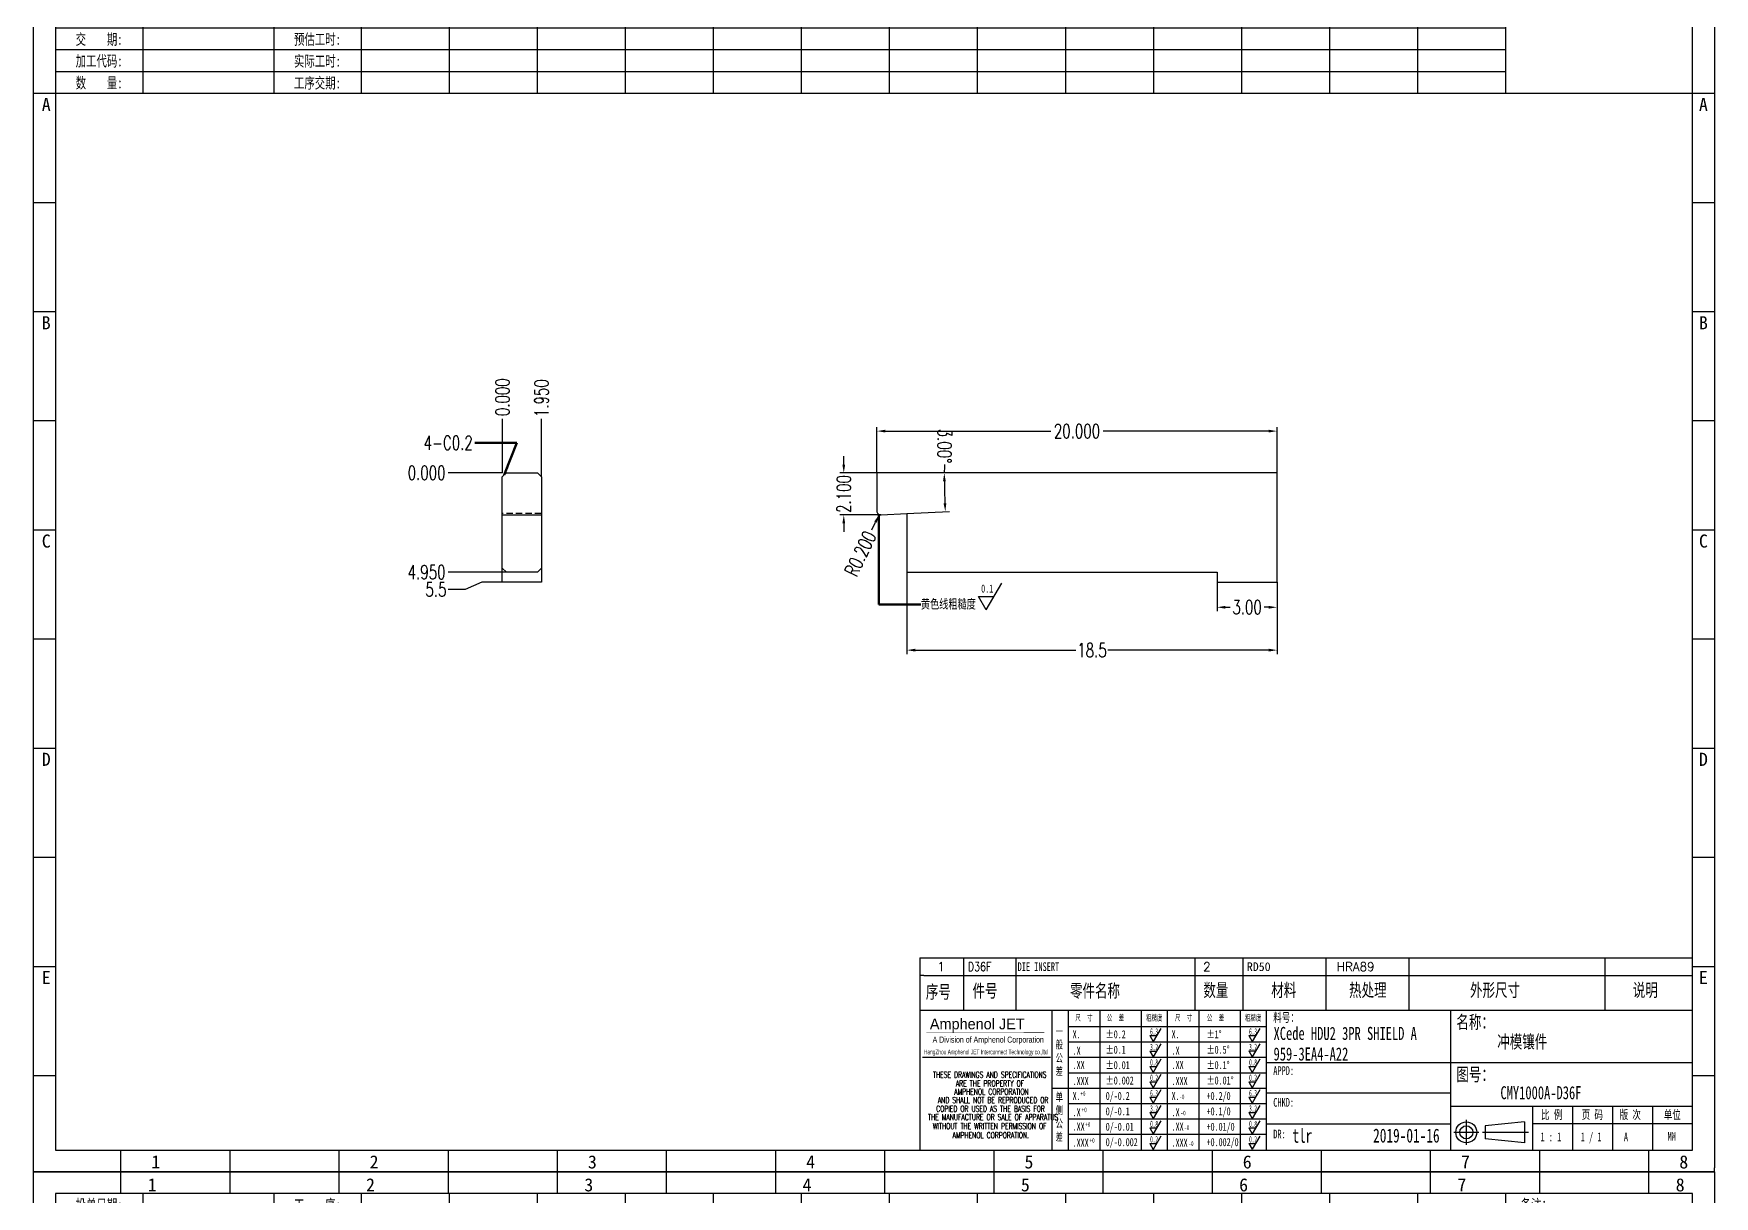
# Model space of a CAD drawing. Header units: millimetres. Extents: x -2852 to 5627, y -2271 to 1849.
# Drawn here: x -778.4 to -694.4, y -780.9 to -722.8 of the extents above; entities that cross this region are included whole.
import ezdxf
from ezdxf.enums import TextEntityAlignment as Align

# ---------------------------------------------------------------- set-up
doc = ezdxf.new("R2010")
doc.units = ezdxf.units.MM
doc.header["$PDSIZE"] = 3
doc.linetypes.add('DASHED2', pattern=[9.525, 6.35, -3.175])
for name, color, linetype in [('1', 7, 'Continuous'), ('11', 4, 'DASHED2'), ('41', 1, 'Continuous'), ('D03', 7, 'Continuous')]:
    doc.layers.add(name, color=color, linetype=linetype)
doc.styles.add('CH', font='仿宋_GB2312_0.ttf')
doc.styles.add('jet02', font='simplex.shx', dxfattribs={"width": 0.7})
doc.styles.add('SIMPLEX', font='SIMPLEX')
doc.styles.get("Standard").update_dxf_attribs({"font": '仿宋_GB2312_0.ttf', "width": 0.7})
doc.styles.add('TEXTSTYLE_1', font='TRIUMB.TTF')
doc.styles.add('TEXTSTYLE_2', font='TRIUM.TTF')
doc.styles.add('tk', font='', dxfattribs={"width": 0.7})
doc.styles.add('tk 2', font='仿宋_GB2312_0.ttf', dxfattribs={"width": 0.65})
doc.styles.add('tk 4', font='simplex.shx', dxfattribs={"width": 0.65, "bigfont": 'bigfont.shx'})
doc.styles.get('tk').set_extended_font_data('NSimSun')
doc.dimstyles.new('jet02', dxfattribs={"dimtxt": 3.5, "dimasz": 2.1, "dimexe": 1, "dimexo": 0, "dimgap": 0.5, "dimtad": 0, "dimtoh": 1, "dimdec": 3, "dimzin": 9, "dimdsep": 46, "dimtxsty": 'jet02', "dimcen": 0, "dimclrt": 256, "dimazin": 2, "dimtfac": 1, "dimtdec": 3, "dimtofl": 0, "dimtmove": 0, "dimatfit": 1, "dimfxl": 0, "dimarcsym": 0})

# ---------------------------------------------------------------- blocks, each defined once
blk = doc.blocks.new('A3-N')
at = {"layer": '1', "color": 1}
for p, q in [((0, 0), (0, 296.73)), ((0, 296.73), (420, 296.73)), ((21.82, 291.27), (21.82, 296.73)), ((49.09, 291.27), (49.09, 296.73)), ((76.36, 291.27), (76.36, 296.73)), ((103.64, 291.27), (103.64, 296.73)), ((103.64, 291.27), (103.64, 296.73)), ((103.64, 291.27), (103.64, 296.73)), ((130.91, 291.27), (130.91, 296.73)), ((158.18, 291.27), (158.18, 296.73)), ((185.45, 291.27), (185.45, 296.73)), ((212.73, 291.27), (212.73, 296.73)), ((240, 291.27), (240, 296.73)), ((267.27, 291.27), (267.27, 296.73)), ((294.55, 291.27), (294.55, 296.73)), ((321.82, 291.27), (321.82, 296.73)), ((349.09, 291.27), (349.09, 296.73)), ((376.36, 291.27), (376.36, 296.73)), ((403.64, 291.27), (403.64, 296.73)), ((420, 296.73), (420, 1)), ((5.45, 269.45), (0, 269.45)), ((420, 269.45), (414.55, 269.45)), ((5.45, 242.18), (0, 242.18)), ((420, 242.18), (414.55, 242.18)), ((5.45, 214.91), (0, 214.91)), ((420, 214.91), (414.55, 214.91)), ((5.45, 187.64), (0, 187.64)), ((420, 187.64), (414.55, 187.64)), ((5.45, 160.36), (0, 160.36)), ((420, 160.36), (414.55, 160.36)), ((5.45, 133.09), (0, 133.09)), ((420, 133.09), (414.55, 133.09)), ((5.45, 105.82), (0, 105.82)), ((420, 105.82), (414.55, 105.82)), ((5.45, 78.55), (0, 78.55)), ((420, 78.55), (414.55, 78.55)), ((5.45, 51.27), (0, 51.27)), ((420, 51.27), (414.55, 51.27)), ((222.45, 49.09), (221.45, 49.09)), ((221.45, 49.09), (221.45, 40.36)), ((222.45, 49.09), (414.55, 49.09)), ((232.36, 49.09), (232.36, 40.36)), ((245.45, 49.09), (245.45, 40.36)), ((290.18, 49.09), (290.18, 40.36)), ((302.18, 49.09), (302.18, 40.36)), ((322.91, 49.09), (322.91, 40.36)), ((343.64, 49.09), (343.64, 40.36)), ((392.73, 40.36), (392.73, 49.09)), ((258.55, 40.36), (258.55, 5.44)), ((266.45, 40.36), (266.45, 5.44)), ((276.78, 40.36), (276.78, 5.45)), ((291.18, 40.36), (291.18, 5.45)), ((301.51, 40.37), (301.51, 5.46)), ((308.01, 40.36), (308.01, 5.45)), ((354.09, 40.36), (354.09, 5.45)), ((308.01, 32.39), (258.55, 32.39)), ((308.01, 28.54), (258.55, 28.54)), ((414.55, 27.27), (308.01, 27.27)), ((5.45, 24), (0, 24)), ((308.01, 24.69), (258.55, 24.69)), ((420, 24), (414.55, 24)), ((308.01, 16.99), (258.55, 16.99)), ((354.09, 19.63), (308.01, 19.63)), ((308.01, 13.14), (258.55, 13.14)), ((414.55, 16.36), (354.09, 16.36)), ((374.55, 16.36), (374.55, 5.45)), ((384.55, 16.36), (384.55, 5.45)), ((394.55, 16.36), (394.55, 5.45)), ((404.55, 16.36), (404.55, 5.45)), ((308.01, 9.29), (258.55, 9.29)), ((308.01, 11.99), (354.09, 11.99)), ((372.51, 12.49), (362.69, 11.5)), ((362.69, 11.5), (362.69, 8.23)), ((372.51, 12.49), (372.51, 7.25)), ((414.55, 12), (374.55, 12)), ((21.82, 0), (21.82, 5.45)), ((49.09, 0), (49.09, 5.45)), ((76.36, 0), (76.36, 5.45)), ((103.64, 0), (103.64, 5.45)), ((130.91, 0), (130.91, 5.45)), ((158.18, 0), (158.18, 5.45)), ((185.45, 0), (185.45, 5.45)), ((212.73, 0), (212.73, 5.45)), ((240, 0), (240, 5.45)), ((267.27, 0), (267.27, 5.45)), ((294.55, 0), (294.55, 5.45)), ((321.82, 0), (321.82, 5.45)), ((349.09, 0), (349.09, 5.45)), ((372.51, 7.25), (362.69, 8.23)), ((376.36, 0), (376.36, 5.45)), ((403.64, 0), (403.64, 5.45)), ((1, 0), (0, 0)), ((420, 0), (1, 0)), ((420, 0), (420, 1))]:
    blk.add_line(p, q, dxfattribs=at)
at = {"layer": '1'}
for p, q in [((414.55, 278.18), (414.55, 284.73)), ((221.45, 40.36), (221.45, 5.45)), ((221.45, 40.36), (414.55, 40.36)), ((221.45, 40.36), (414.55, 40.36)), ((254.41, 40.36), (254.41, 5.45)), ((283.28, 40.36), (283.28, 5.45)), ((308.01, 36.24), (258.55, 36.24)), ((222.08, 28.67), (254.12, 28.67)), ((308.01, 20.84), (254.41, 20.84))]:
    blk.add_line(p, q, dxfattribs=at)
at = {"layer": '1', "color": 1, "ltscale": 0.05}
for p, q in [((278.93, 34.04), (279.79, 32.56)), ((278.93, 34.04), (280.65, 34.04)), ((281.68, 35.84), (279.79, 32.56)), ((303.66, 34.05), (304.52, 32.56)), ((303.66, 34.05), (305.38, 34.05)), ((306.41, 35.84), (304.52, 32.56)), ((278.93, 30.19), (279.79, 28.71)), ((278.93, 30.19), (280.65, 30.19)), ((281.68, 31.99), (279.79, 28.71)), ((303.66, 30.2), (305.38, 30.2)), ((303.66, 30.2), (304.52, 28.71)), ((306.41, 31.99), (304.52, 28.71)), ((278.93, 26.34), (279.79, 24.86)), ((278.93, 26.34), (280.65, 26.34)), ((281.68, 28.14), (279.79, 24.86)), ((303.66, 26.35), (304.52, 24.86)), ((303.66, 26.35), (305.38, 26.35)), ((306.41, 28.14), (304.52, 24.86)), ((278.93, 22.49), (280.65, 22.49)), ((278.93, 22.49), (279.79, 21.01)), ((281.68, 24.29), (279.79, 21.01)), ((303.66, 22.5), (305.38, 22.5)), ((303.66, 22.5), (304.52, 21.01)), ((306.41, 24.29), (304.52, 21.01)), ((278.93, 18.66), (279.79, 17.17)), ((278.93, 18.66), (280.65, 18.66)), ((281.68, 20.45), (279.79, 17.17)), ((303.66, 18.66), (304.52, 17.18)), ((303.66, 18.66), (305.38, 18.66)), ((306.41, 20.46), (304.52, 17.18)), ((278.93, 14.81), (280.65, 14.81)), ((278.93, 14.81), (279.79, 13.32)), ((281.68, 16.6), (279.79, 13.32)), ((281.68, 12.75), (279.79, 9.47)), ((303.66, 14.81), (305.38, 14.81)), ((303.66, 14.81), (304.52, 13.33)), ((306.41, 16.61), (304.52, 13.33)), ((306.41, 12.76), (304.52, 9.48)), ((278.93, 10.96), (279.79, 9.47)), ((278.93, 10.96), (280.65, 10.96)), ((281.68, 8.9), (279.79, 5.62)), ((303.66, 10.96), (304.52, 9.48)), ((303.66, 10.96), (305.38, 10.96)), ((306.41, 8.91), (304.52, 5.63)), ((278.93, 7.11), (279.79, 5.62)), ((278.93, 7.11), (280.65, 7.11)), ((303.66, 7.11), (305.38, 7.11)), ((303.66, 7.11), (304.52, 5.63))]:
    blk.add_line(p, q, dxfattribs=at)
at = {"layer": '1', "color": 1, "ltscale": 0.1}
for p, q in [((358.01, 13.02), (358.01, 6.71)), ((354.86, 9.87), (361.17, 9.87)), ((362.03, 9.87), (373.54, 9.87))]:
    blk.add_line(p, q, dxfattribs=at)
at = {"layer": '1'}
blk.add_lwpolyline([(221.45, 5.45), (414.55, 5.45), (414.55, 291.27), (5.45, 291.27), (5.45, 5.45), (414.55, 5.45)], dxfattribs=at)
at = {"layer": '1', "color": 7, "linetype": 'Continuous', "const_width": 0.123}
blk.add_lwpolyline([(223.11, 34.74), (252.6, 34.76)], dxfattribs=at)
at = {"layer": '1', "color": 1}
for radius in [2.62, 1.64]:
    blk.add_circle((358.01, 9.87), radius, dxfattribs=at)
at = {"layer": '41'}
for p, q in [((27.27, 291.27), (27.27, 269.45)), ((60, 291.27), (60, 269.45)), ((81.82, 291.27), (81.82, 269.45)), ((103.82, 291.27), (103.82, 269.45)), ((125.82, 291.27), (125.82, 269.45)), ((147.82, 291.27), (147.82, 269.45)), ((169.82, 291.27), (169.82, 269.45)), ((191.82, 291.27), (191.82, 269.45)), ((213.82, 291.27), (213.82, 269.45)), ((235.82, 291.27), (235.82, 269.45)), ((257.82, 291.27), (257.82, 269.45)), ((279.82, 291.27), (279.82, 269.45)), ((301.82, 291.27), (301.82, 269.45)), ((323.82, 291.27), (323.82, 269.45)), ((345.82, 291.27), (345.82, 269.45)), ((367.82, 291.27), (367.82, 269.45)), ((367.82, 285.82), (5.45, 285.82)), ((367.82, 280.36), (5.45, 280.36)), ((367.82, 274.91), (5.45, 274.91)), ((414.55, 269.45), (5.45, 269.45))]:
    blk.add_line(p, q, dxfattribs=at)
at = {"layer": '1', "color": 1}
for s, p in [('1', (29.64, 295.11)), ('2', (84.18, 295.11)), ('3', (138.73, 295.11)), ('4', (193.27, 295.11)), ('5', (247.82, 295.11)), ('6', (302.36, 295.11)), ('7', (356.91, 295.11)), ('8', (411.45, 295.11)), ('1', (30.53, 4.11)), ('2', (85.08, 4.11)), ('3', (139.62, 4.11)), ('4', (194.17, 4.11)), ('5', (248.72, 4.11)), ('6', (303.26, 4.11)), ('7', (357.81, 4.11)), ('8', (412.35, 4.11))]:
    blk.add_text(s, height=3.27, dxfattribs=at).set_placement(p, align=Align.TOP_CENTER)
at = {"layer": '1', "style": 'tk', "width": 0.7}
for s, p in [('投单日期:', (16.36, 288.55)), ('工    序:', (70.91, 288.55)), ('备注：', (375.51, 288.55)), ('交    期:', (16.36, 283.09)), ('预估工时:', (70.91, 283.09)), ('加工代码:', (16.36, 277.64)), ('实际工时:', (70.91, 277.64)), ('数    量:', (16.36, 272.18)), ('工序交期:', (70.91, 272.18))]:
    blk.add_text(s, height=2.727, dxfattribs=at).set_placement(p, align=Align.MIDDLE)
at = {"layer": '1', "color": 1}
for s, p in [('A', (2.04, 268.36)), ('B', (2.04, 213.82)), ('C', (2.04, 159.27)), ('D', (2.04, 104.73)), ('E', (2.04, 50.18))]:
    blk.add_text(s, height=3.27, dxfattribs=at).set_placement(p, align=Align.TOP_LEFT)
for s, p in [('A', (418.37, 268.36)), ('B', (418.37, 213.82)), ('C', (418.37, 159.27)), ('D', (418.37, 104.73)), ('E', (418.37, 50.18))]:
    blk.add_text(s, height=3.27, dxfattribs=at).set_placement(p, align=Align.TOP_RIGHT)
at = {"layer": '1', "color": 1, "style": 'tk 2', "width": 0.7}
for s, height, p in [('序号', 3.273, (222.96, 43.34)), ('件号', 3.273, (234.62, 43.61)), ('零件名称', 3.273, (258.97, 43.61)), ('数量', 3.273, (292.3, 43.78)), ('材料', 3.273, (309.27, 43.78)), ('热处理', 3.273, (328.71, 43.78)), ('外形尺寸', 3.273, (358.94, 43.78)), ('说明', 3.273, (399.61, 43.78)), ('料号：', 2.182, (309.77, 37.46)), ('名称：', 3.273, (355.52, 35.79)), ('图号：', 3.273, (355.52, 22.7)), ('比 例', 2.182, (376.69, 13.18)), ('页 码', 2.182, (386.85, 13.18)), ('版 次', 2.182, (396.31, 13.18)), ('单位', 2.182, (407.35, 13.18))]:
    blk.add_text(s, height=height, dxfattribs=at).set_placement(p)
at = {"layer": '1', "color": 7, "linetype": 'Continuous', "style": 'TEXTSTYLE_1'}
blk.add_text('Amphenol JET', height=2.7, dxfattribs=at).set_placement((223.96, 35.61))
at = {"layer": '1', "color": 7, "linetype": 'Continuous'}
for s, height, style, width, p in [('A Division of Amphenol Corporation', 1.5, 'TEXTSTYLE_2', 0.7, (224.64, 32.29)), ('HangZhou Amphenol JET Interconnect Technology co.,ltd ', 1.2, 'TEXTSTYLE_2', 0.6, (222.47, 29.36)), ('THESE DRAWINGS AND SPECIFICATIONS', 1.5, 'tk 4', 0.6, (224.73, 23.52)), ('ARE THE PROPERTY OF', 1.5, 'tk 4', 0.6, (230.45, 21.35)), ('AND SHALL NOT BE REPRODUCED OR', 1.5, 'tk 4', 0.6, (225.95, 17.17)), ('AMPHENOL CORPORATION', 1.5, 'tk 4', 0.6, (230.04, 19.27)), ('THE MANUFACTURE OR SALE OF APPARATUS', 1.5, 'tk 4', 0.6, (223.5, 12.92)), ('COPIED OR USED AS THE BASIS FOR', 1.5, 'tk 4', 0.6, (225.54, 15.02)), ('WITHOUT THE WRITTEN PERMISSION OF', 1.5, 'tk 4', 0.6, (224.73, 10.67)), ('AMPHENOL CORPORATION.', 1.5, 'tk 4', 0.6, (229.63, 8.4))]:
    blk.add_text(s, height=height, dxfattribs=dict(at, style=style, width=width)).set_placement(p)
at = {"layer": '1', "color": 1, "style": 'tk 2', "width": 0.7}
for s, p in [('X.', (259.64, 34.37)), ('%%P0.2', (267.9, 34.37)), ('X.', (284.37, 34.37)), ('%%P1%%D', (293.12, 34.37)), ('.X', (259.64, 30.28)), ('%%P0.1', (267.9, 30.52)), ('.X', (284.37, 30.28)), ('%%P0.5%%D', (293.12, 30.52)), ('.XX', (259.64, 26.71)), ('%%P0.01', (267.9, 26.67)), ('.XX', (284.37, 26.71)), ('%%P0.1%%D', (293.12, 26.67)), ('.XXX', (259.64, 22.68)), ('%%P0.002', (267.9, 22.82)), ('.XXX', (284.37, 22.68)), ('%%P0.01%%D', (293.12, 22.82)), ('X.', (259.64, 18.97)), ('0/-0.2', (267.9, 18.97)), ('X.', (284.37, 18.97)), ('+0.2/0', (293.12, 18.97)), ('.X', (259.64, 14.88)), ('0/-0.1', (267.9, 15.12)), ('.X', (284.37, 14.88)), ('+0.1/0', (293.12, 15.12)), ('.XX', (259.64, 11.31)), ('0/-0.01', (267.9, 11.27)), ('0/-0.002', (267.9, 7.42)), ('.XX', (284.37, 11.31)), ('+0.01/0', (293.12, 11.27)), ('+0.002/0', (293.12, 7.42)), ('.XXX', (259.64, 7.28)), ('.XXX', (284.37, 7.28))]:
    blk.add_text(s, height=2, dxfattribs=at).set_placement(p, align=Align.MIDDLE_LEFT)
at = {"layer": '1', "color": 1, "ltscale": 0.05, "style": 'tk 2', "width": 0.5}
for s, p in [('6.3', (279.01, 34.26)), ('6.3', (303.74, 34.27)), ('3.2', (279.01, 30.41)), ('3.2', (303.74, 30.42)), ('0.8', (279.01, 26.56)), ('0.8', (303.74, 26.57)), ('0.2', (279.01, 22.71)), ('0.2', (303.74, 22.72)), ('6.3', (279.01, 18.87)), ('6.3', (303.74, 18.88)), ('3.2', (279.01, 15.02)), ('0.8', (279.01, 11.17)), ('3.2', (303.74, 15.03)), ('0.8', (303.74, 11.18)), ('0.2', (279.01, 7.32)), ('0.2', (303.74, 7.33))]:
    blk.add_text(s, height=1.6, dxfattribs=at).set_placement(p)
at = {"layer": '1', "style": 'tk 2', "width": 0.7}
for s, p in [('APPD:', (309.77, 24.21)), ('CHKD:', (309.77, 16.27)), ('DR:', (309.77, 8.35))]:
    blk.add_text(s, height=2.182, dxfattribs=at).set_placement(p)
at = {"layer": '1', "color": 7, "style": 'tk 2', "width": 0.7}
blk.add_text('MM', height=2.182, dxfattribs=at).set_placement((408.31, 7.75))
at = {"layer": '1', "color": 1, "ltscale": 0.05, "char_height": 1.5, "width": 6.3627, "attachment_point": 1, "style": 'tk 2'}
for s, insert in [('尺  寸', (260.31, 39.25)), ('公  差', (268.17, 39.25)), ('粗糙度', (277.98, 39.25)), ('尺  寸', (285.2, 39.25)), ('公  差', (293.18, 39.25)), ('粗糙度', (302.71, 39.26))]:
    blk.add_mtext(s, dxfattribs=dict(at, insert=insert))
at = {"layer": '1', "ltscale": 0.05, "char_height": 2, "width": 2.5195, "attachment_point": 1, "style": 'tk 2'}
for s, insert in [('一般公差', (255.39, 36.11)), ('单侧公差', (255.39, 19.71))]:
    blk.add_mtext(s, dxfattribs=dict(at, insert=insert))
at = {"layer": '1', "color": 1, "ltscale": 0.05, "char_height": 1.2, "width": 5.1396, "attachment_point": 1, "line_spacing_factor": 0.8, "style": 'tk 2'}
for s, insert in [('+0', (261.58, 20.13)), ('-0', (286.31, 19.33)), ('+0', (261.88, 16.09)), ('-0', (286.61, 15.29)), ('+0', (262.79, 12.45)), ('+0', (263.87, 8.44)), ('-0', (287.51, 11.65)), ('-0', (288.59, 7.64))]:
    blk.add_mtext(s, dxfattribs=dict(at, insert=insert))
at = {"layer": '1', "style": 'tk 2', "width": 0.7}
for tag, p in [('PATR-NO1', (309.84, 32.96)), ('TITLE', (365.74, 30.9)), ('PATR-NO2', (309.84, 27.81)), ('DWG-NO:', (366.54, 18.14))]:
    blk.add_attdef(tag, p, '', height=3.27, dxfattribs=at)
at = {"layer": '1', "color": 1, "style": 'tk 2', "width": 0.7}
for tag, p in [('DRAW', (314.55, 7.27)), ('DATE', (334.72, 7.32))]:
    blk.add_attdef(tag, p, '', height=3.49, dxfattribs=at)
at = {"layer": '1', "style": 'tk 2', "width": 0.7}
for tag, p in [('SCALE', (376.55, 8.73)), ('SHEET', (386.6, 8.72)), ('REV', (397.38, 8.73))]:
    blk.add_attdef(tag, text='', height=2.18, dxfattribs=at).set_placement(p, align=Align.MIDDLE_LEFT)
blk = doc.blocks.new('FB3')
at = {"layer": '1', "color": 1}
for p, q in [((0, 4.36), (193.09, 4.36)), ((0, 4.36), (0, 0)), ((10.91, 4.36), (10.91, 0)), ((24, 4.36), (24, 0)), ((68.73, 4.36), (68.73, 0)), ((80.73, 4.36), (80.73, 0)), ((101.45, 4.36), (101.45, 0)), ((122.18, 4.36), (122.18, 0)), ((171.27, 0), (171.27, 4.36))]:
    blk.add_line(p, q, dxfattribs=at)
at = {"layer": '1'}
for tag, style, p in [('ITEM', 'SIMPLEX', (4.36, 2.18)), ('PARTNO', 'SIMPLEX', (12, 2.18)), ('QTY', 'SIMPLEX', (74.18, 2.18)), ('MATL', 'CH', (81.72, 2.18)), ('FINISH', 'SIMPLEX', (104.17, 2.18)), ('SPEC', 'SIMPLEX', (130.91, 2.18)), ('REMARK', 'SIMPLEX', (174.06, 2.18))]:
    blk.add_attdef(tag, text='', height=2.18, dxfattribs=dict(at, style=style)).set_placement(p, align=Align.MIDDLE_LEFT)
at = {"layer": '1', "style": 'tk', "width": 0.7}
blk.add_attdef('DIE', text='', height=2.18, dxfattribs=at).set_placement((24.43, 2.18), align=Align.MIDDLE_LEFT)
blk = doc.blocks.new('*D2652')
at = {"layer": '41', "ltscale": 0.05}
blk.add_line((160.262, -3197.213), (157.556, -3197.213), dxfattribs=at)
at = {"layer": 'Defpoints', "color": 0, "ltscale": 0.05}
for p in [(157.556, -3197.213), (160.262, -3197.213), (160.262, -3197.213)]:
    blk.add_point(p, dxfattribs=at)
at = {"layer": '41', "ltscale": 0.05, "insert": (156.476, -3197.213), "char_height": 0.7, "attachment_point": 5, "style": 'jet02'}
blk.add_mtext('0.000', dxfattribs=at)
blk = doc.blocks.new('*D2653')
at = {"layer": '41', "ltscale": 0.05}
for p, q in [((159.236, -3202.663), (158.396, -3203.038)), ((160.262, -3202.663), (159.236, -3202.663)), ((158.396, -3203.038), (157.556, -3203.038))]:
    blk.add_line(p, q, dxfattribs=at)
at = {"layer": 'Defpoints', "color": 0, "ltscale": 0.05}
for p in [(160.262, -3197.213), (160.262, -3202.663), (157.556, -3203.038)]:
    blk.add_point(p, dxfattribs=at)
at = {"layer": '41', "ltscale": 0.05, "insert": (156.942, -3203.038), "char_height": 0.7, "attachment_point": 5, "style": 'jet02'}
blk.add_mtext('5.5', dxfattribs=at)
blk = doc.blocks.new('*D2654')
at = {"layer": '41', "ltscale": 0.05}
blk.add_line((160.462, -3202.163), (157.556, -3202.163), dxfattribs=at)
at = {"layer": 'Defpoints', "color": 0, "ltscale": 0.05}
for p in [(160.262, -3197.213), (157.556, -3202.163), (160.462, -3202.163)]:
    blk.add_point(p, dxfattribs=at)
at = {"layer": '41', "ltscale": 0.05, "insert": (156.476, -3202.163), "char_height": 0.7, "attachment_point": 5, "style": 'jet02'}
blk.add_mtext('4.950', dxfattribs=at)
blk = doc.blocks.new('*D2655')
at = {"layer": '41', "ltscale": 0.05}
blk.add_line((160.262, -3197.213), (160.262, -3194.507), dxfattribs=at)
at = {"layer": 'Defpoints', "color": 0, "ltscale": 0.05}
for p in [(160.262, -3194.507), (160.262, -3197.213), (160.262, -3197.213)]:
    blk.add_point(p, dxfattribs=at)
at = {"layer": '41', "ltscale": 0.05, "insert": (160.262, -3193.427), "char_height": 0.7, "attachment_point": 5, "rotation": 90, "style": 'jet02'}
blk.add_mtext('0.000', dxfattribs=at)
blk = doc.blocks.new('*D2656')
at = {"layer": '41', "ltscale": 0.05}
blk.add_line((162.212, -3197.413), (162.212, -3194.507), dxfattribs=at)
at = {"layer": 'Defpoints', "color": 0, "ltscale": 0.05}
for p in [(162.212, -3194.507), (160.262, -3197.213), (162.212, -3197.413)]:
    blk.add_point(p, dxfattribs=at)
at = {"layer": '41', "ltscale": 0.05, "insert": (162.212, -3193.474), "char_height": 0.7, "attachment_point": 5, "rotation": 90, "style": 'jet02'}
blk.add_mtext('1.950', dxfattribs=at)
blk = doc.blocks.new('*D2657')
at = {"layer": '41', "ltscale": 0.05}
for p, q in [((178.981, -3197.213), (178.981, -3194.92)), ((179.401, -3195.12), (187.668, -3195.12)), ((198.561, -3195.12), (190.295, -3195.12)), ((198.981, -3197.213), (198.981, -3194.92))]:
    blk.add_line(p, q, dxfattribs=at)
for points in [[(179.401, -3195.05), (179.401, -3195.19), (178.981, -3195.12)], [(198.561, -3195.05), (198.561, -3195.19), (198.981, -3195.12)]]:
    blk.add_solid(points, dxfattribs=at)
at = {"layer": 'Defpoints', "color": 0, "ltscale": 0.05}
for p in [(178.981, -3195.12), (178.981, -3197.213), (198.981, -3197.213)]:
    blk.add_point(p, dxfattribs=at)
at = {"layer": '41', "ltscale": 0.05, "insert": (188.981, -3195.12), "char_height": 0.7, "attachment_point": 5, "style": 'jet02'}
blk.add_mtext('20.000', dxfattribs=at)
blk = doc.blocks.new('*D2658')
at = {"layer": '41', "ltscale": 0.05}
for p, q in [((195.981, -3202.663), (195.981, -3204.125)), ((198.981, -3202.663), (198.981, -3204.125)), ((196.401, -3203.925), (196.635, -3203.925)), ((198.561, -3203.925), (198.328, -3203.925))]:
    blk.add_line(p, q, dxfattribs=at)
for points in [[(196.401, -3203.855), (196.401, -3203.995), (195.981, -3203.925)], [(198.561, -3203.855), (198.561, -3203.995), (198.981, -3203.925)]]:
    blk.add_solid(points, dxfattribs=at)
at = {"layer": 'Defpoints', "color": 0, "ltscale": 0.05}
for p in [(195.981, -3202.663), (198.981, -3202.663), (195.981, -3203.925)]:
    blk.add_point(p, dxfattribs=at)
at = {"layer": '41', "ltscale": 0.05, "insert": (197.481, -3203.925), "char_height": 0.7, "attachment_point": 5, "style": 'jet02'}
blk.add_mtext('3.00', dxfattribs=at)
blk = doc.blocks.new('*D2659')
at = {"layer": '41', "ltscale": 0.05}
for p, q in [((177.325, -3196.793), (177.325, -3196.373)), ((178.981, -3197.213), (177.125, -3197.213)), ((179.181, -3199.313), (177.125, -3199.313)), ((177.325, -3199.733), (177.325, -3200.153))]:
    blk.add_line(p, q, dxfattribs=at)
for points in [[(177.255, -3196.793), (177.395, -3196.793), (177.325, -3197.213)], [(177.255, -3199.733), (177.395, -3199.733), (177.325, -3199.313)]]:
    blk.add_solid(points, dxfattribs=at)
at = {"layer": 'Defpoints', "color": 0, "ltscale": 0.05}
for p in [(177.325, -3197.213), (178.981, -3197.213), (179.181, -3199.313)]:
    blk.add_point(p, dxfattribs=at)
at = {"layer": '41', "ltscale": 0.05, "insert": (177.325, -3198.263), "char_height": 0.7, "attachment_point": 5, "rotation": 90, "style": 'jet02'}
blk.add_mtext('2.100', dxfattribs=at)
blk = doc.blocks.new('*D2660')
at = {"layer": '41', "ltscale": 0.05}
blk.add_line((180.481, -3199.245), (182.602, -3199.134), dxfattribs=at)
for start, end in [(179.34795, 180), (180.65205, 182.34795)]:
    blk.add_arc((219.257, -3197.213), 36.906, start, end, dxfattribs=at)
for points in [[(182.284, -3197.634), (182.424, -3197.633), (182.351, -3197.213)], [(182.452, -3198.722), (182.312, -3198.729), (182.402, -3199.145)]]:
    blk.add_solid(points, dxfattribs=at)
at = {"layer": 'Defpoints', "color": 0, "ltscale": 0.05}
for p in [(178.981, -3197.213), (198.981, -3197.213), (182.374, -3198.501), (179.192, -3199.313), (180.481, -3199.245)]:
    blk.add_point(p, dxfattribs=at)
at = {"layer": '41', "ltscale": 0.05, "insert": (182.364, -3195.865), "char_height": 0.7, "attachment_point": 5, "rotation": 269.34795, "style": 'jet02'}
blk.add_mtext('3.00°', dxfattribs=at)
blk = doc.blocks.new('*D2661')
at = {"layer": '41', "ltscale": 0.05}
blk.add_line((178.731, -3200.051), (178.913, -3199.672), dxfattribs=at)
blk.add_solid([(178.85, -3199.642), (178.976, -3199.702), (179.095, -3199.294)], dxfattribs=at)
at = {"layer": 'Defpoints', "color": 0, "ltscale": 0.05}
for p in [(179.095, -3199.294), (179.181, -3199.113)]:
    blk.add_point(p, dxfattribs=at)
at = {"layer": '41', "ltscale": 0.05, "insert": (178.156, -3201.245), "char_height": 0.7, "attachment_point": 5, "rotation": 64.31795, "style": 'jet02'}
blk.add_mtext('R0.200', dxfattribs=at)
blk = doc.blocks.new('*D2662')
at = {"layer": '41', "ltscale": 0.05}
for p, q in [((180.481, -3202.163), (180.481, -3206.268)), ((198.981, -3202.663), (198.981, -3206.268)), ((180.901, -3206.068), (188.931, -3206.068)), ((198.561, -3206.068), (190.531, -3206.068))]:
    blk.add_line(p, q, dxfattribs=at)
for points in [[(180.901, -3205.998), (180.901, -3206.138), (180.481, -3206.068)], [(198.561, -3205.998), (198.561, -3206.138), (198.981, -3206.068)]]:
    blk.add_solid(points, dxfattribs=at)
at = {"layer": 'Defpoints', "color": 0, "ltscale": 0.05}
for p in [(180.481, -3202.163), (198.981, -3202.663), (198.981, -3206.068)]:
    blk.add_point(p, dxfattribs=at)
at = {"layer": '41', "ltscale": 0.05, "insert": (189.731, -3206.068), "char_height": 0.7, "attachment_point": 5, "style": 'jet02'}
blk.add_mtext('18.5', dxfattribs=at)

msp = doc.modelspace()

# ---------------------------------------------------------------- linework, layer by layer
at = {"layer": '1', "ltscale": 0.05}
for p, q in [((-752.9961, -746.8835), (-754.9461, -746.8835)), ((-754.7461, -749.7335), (-754.9461, -749.5335)), ((-753.1961, -749.7335), (-754.7461, -749.7335)), ((-752.9961, -749.5335), (-753.1961, -749.7335))]:
    msp.add_line(p, q, dxfattribs=at)
msp.add_lwpolyline([(-754.9461, -744.9835), (-754.7461, -744.7835), (-753.1961, -744.7835), (-752.9961, -744.9835), (-752.9961, -750.2335), (-754.9461, -750.2335)], close=True, dxfattribs=at)
at = {"layer": '11', "ltscale": 0.05}
msp.add_line((-752.9961, -746.8157), (-754.9461, -746.8157), dxfattribs=at)
at = {"layer": '41', "color": 2, "ltscale": 0.05}
for p, q in [((-730.7604, -751.6277), (-729.9906, -750.2944)), ((-730.7604, -751.6277), (-731.1453, -750.961)), ((-731.1453, -750.961), (-730.3755, -750.961))]:
    msp.add_line(p, q, dxfattribs=at)
at = {"layer": 'D03', "ltscale": 0.05}
for p, q in [((-716.2263, -744.7835), (-736.2263, -744.7835)), ((-716.2263, -750.2335), (-716.2263, -744.7835)), ((-734.7263, -746.8157), (-734.7263, -749.7335)), ((-734.7263, -749.7335), (-719.2263, -749.7335)), ((-719.2263, -749.7335), (-719.2263, -750.2335)), ((-719.2263, -750.2335), (-716.2263, -750.2335))]:
    msp.add_line(p, q, dxfattribs=at)
at = {"layer": 'D03', "color": 2, "ltscale": 0.05}
for p, q in [((-736.2263, -744.7835), (-736.2263, -746.6835)), ((-736.0159, -746.8832), (-734.7263, -746.8157))]:
    msp.add_line(p, q, dxfattribs=at)
msp.add_arc((-736.0263, -746.6835), 0.2, 180, 273, dxfattribs=at)

# ---------------------------------------------------------------- block references
at = {"layer": '1', "ltscale": 0.05, "xscale": 0.2000000000000455, "yscale": 0.2000000000000455, "zscale": 0.2000000000000455}
for p, values in [((-778.3712, -779.7126), {'DWG-NO:': 'CMY1000A-D36F', 'TITLE': '冲模镶件', 'REV': 'A', 'SHEET': '1 / 1', 'DRAW': 'tlr', 'DATE': '2019-01-16', 'PATR-NO1': 'XCede HDU2 3PR SHIELD A', 'PATR-NO2': '959-3EA4-A22', 'SCALE': '1 : 1'}), ((-778.3712, -839.0581), {'DWG-NO:': 'CMY1000A-D36G', 'TITLE': '冲模镶件', 'REV': 'A', 'SHEET': '1 / 1', 'DRAW': 'tlr', 'DATE': '2019-01-16', 'PATR-NO1': 'XCede HDU2 3PR SHIELD A', 'PATR-NO2': '959-3EA4-A22', 'SCALE': '1 : 1'})]:
    msp.add_blockref('A3-N', p, dxfattribs=at).add_auto_attribs(values)
at = {"layer": '1', "ltscale": 0.05}
ref = msp.add_blockref('FB3', (-734.0803, -769.8944), dxfattribs=dict(at, xscale=0.2000000000000455, yscale=0.2000000000000455, zscale=0.2000000000000455))
ref.add_attrib('PARTNO', 'D36F', dxfattribs={"height": 0.43636, "style": 'SIMPLEX', "width": 0.8}).set_placement((-731.6803, -769.4581), align=Align.MIDDLE_LEFT)
ref.add_attrib('ITEM', '1', dxfattribs={"height": 0.4364, "style": 'SIMPLEX'}).set_placement((-733.2076, -769.4581), align=Align.MIDDLE_LEFT)
ref.add_attrib('DIE', 'DIE INSERT', dxfattribs={"height": 0.43636, "style": 'tk', "width": 0.7}).set_placement((-729.1943, -769.4581), align=Align.MIDDLE_LEFT)
ref.add_attrib('QTY', '2', dxfattribs={"height": 0.4364, "style": 'SIMPLEX'}).set_placement((-719.9204, -769.4581), align=Align.MIDDLE_LEFT)
ref.add_attrib('MATL', 'RD50', dxfattribs={"height": 0.43636, "style": 'CH'}).set_placement((-717.7371, -769.4581), align=Align.MIDDLE_LEFT)
ref.add_attrib('FINISH', 'HRA89', dxfattribs={"height": 0.43636, "style": 'SIMPLEX'}).set_placement((-713.2458, -769.4581), align=Align.MIDDLE_LEFT)

# ---------------------------------------------------------------- texts
at = {"layer": '41', "color": 2, "ltscale": 0.05, "style": 'tk 2', "width": 0.65}
msp.add_text('0.1', height=0.4, dxfattribs=at).set_placement((-731.0168, -750.7613))
at = {"layer": '41', "ltscale": 0.05, "insert": (-756.4238, -743.2723), "char_height": 0.7, "attachment_point": 6, "style": 'jet02'}
msp.add_mtext('4-C0.2', dxfattribs=at)
at = {"layer": '41', "color": 2, "ltscale": 0.05, "insert": (-734.0279, -751.3531), "char_height": 0.466667, "attachment_point": 4, "style": 'jet02'}
msp.add_mtext('{\\fSimSun|b0|i0|c134|p54;黄色线粗糙度}', dxfattribs=at)

# ---------------------------------------------------------------- dimensions: what is measured, and where the dimension line sits
at = {"layer": '41', "ltscale": 0.05}
for feature_location, offset, dtype, origin, override, picture, middle, set_off in [((-754.9461216045, -744.7835230729), (0, 2.706026915), 1, (-754.9461216045, -744.7835230729), {"dimscale": 0.2, "dimtoh": 0, "dimzin": 1, "dimclrd": 256, "dimclre": 256, "dimadec": 3, "dimazin": 0, "dimatfit": 3, "dimlwd": 65535, "dimlwe": 65535}, '*D2655', (-754.9461216045, -740.9974961579), (-915.2077048823, 2452.4298167741)), ((-752.9961, -744.9835), (0, 2.906), 1, (-754.9461, -744.7835), {"dimscale": 0.2, "dimtoh": 0, "dimzin": 1, "dimclrd": 256, "dimclre": 256, "dimadec": 3, "dimazin": 0, "dimatfit": 3, "dimlwd": 65535, "dimlwe": 65535}, '*D2656', (-752.9961, -741.0442), (-915.2077, 2452.4298)), ((-754.9461216045, -744.7835230729), (-2.706026915, 0), 0, (-754.9461216045, -744.7835230729), {"dimscale": 0.2, "dimtoh": 0, "dimzin": 1, "dimclrd": 256, "dimclre": 256, "dimadec": 3, "dimazin": 0, "dimatfit": 3, "dimlwd": 65535, "dimlwe": 65535}, '*D2652', (-758.7321485195, -744.7835230729), (-915.2077048823, 2452.4298167741)), ((-754.7461, -749.7335), (-2.906, 0), 0, (-754.9461, -744.7835), {"dimscale": 0.2, "dimtoh": 0, "dimzin": 1, "dimclrd": 256, "dimclre": 256, "dimadec": 3, "dimazin": 0, "dimatfit": 3, "dimlwd": 65535, "dimlwe": 65535}, '*D2654', (-758.7321, -749.7335), (-915.2077, 2452.4298)), ((-754.9461216045, -750.2335230729), (-2.706026915, -0.375), 0, (-754.9461216045, -744.7835230729), {"dimscale": 0.2, "dimtoh": 0, "dimdec": 1, "dimzin": 1, "dimclrd": 256, "dimclre": 256, "dimadec": 1, "dimazin": 0, "dimatfit": 3, "dimlwd": 65535, "dimlwe": 65535}, '*D2653', (-758.2654818528, -750.6085230729), (-915.2077048823, 2452.4298167741))]:
    dim = msp.add_ordinate_dim(feature_location=feature_location, offset=offset, dtype=dtype, origin=origin, dimstyle='jet02', override=override, dxfattribs=at)
    dim.commit()
    dim.dimension.update_dxf_attribs({"geometry": picture, "text_midpoint": middle, "insert": set_off})
for base, p1, p2, override, picture, middle in [((-736.2263, -742.6901), (-716.2263, -744.7835), (-736.2263, -744.7835), {"dimscale": 0.2, "dimtoh": 0, "dimzin": 1, "dimclrd": 256, "dimclre": 256, "dimadec": 3, "dimazin": 0, "dimatfit": 3, "dimlwd": 65535, "dimlwe": 65535}, '*D2657', (-726.2263, -742.6901)), ((-716.2263, -753.6381), (-734.7263, -749.7335), (-716.2263, -750.2335), {"dimscale": 0.2, "dimtoh": 0, "dimdec": 1, "dimzin": 1, "dimclrd": 256, "dimclre": 256, "dimadec": 1, "dimazin": 0, "dimatfit": 3, "dimlwd": 65535, "dimlwe": 65535}, '*D2662', (-725.4763, -753.6381)), ((-719.2263, -751.4951), (-716.2263, -750.2335), (-719.2263, -750.2335), {"dimscale": 0.2, "dimtoh": 0, "dimdec": 2, "dimzin": 1, "dimclrd": 256, "dimclre": 256, "dimazin": 0, "dimatfit": 3, "dimlwd": 65535, "dimlwe": 65535}, '*D2658', (-717.7263, -751.4951))]:
    dim = msp.add_linear_dim(base=base, p1=p1, p2=p2, dimstyle='jet02', override=override, dxfattribs=at)
    dim.commit()
    dim.dimension.update_dxf_attribs({"geometry": picture, "text_midpoint": middle, "insert": (-915.2077, 2452.4298)})
dim = msp.add_angular_dim_2l(base=(-732.8339, -746.0715), line1=((-716.2263, -744.7835), (-736.2263, -744.7835)), line2=((-736.0159, -746.8832), (-734.7263, -746.8157)), dimstyle='jet02', override={"dimscale": 0.2, "dimtoh": 0, "dimdec": 2, "dimzin": 1, "dimclrd": 256, "dimclre": 256, "dimazin": 0, "dimatfit": 3, "dimlwd": 65535, "dimlwe": 65535}, dxfattribs=at)
dim.commit()
dim.dimension.update_dxf_attribs({"geometry": '*D2660', "text_midpoint": (-732.8434, -743.4353), "insert": (-915.2077, 2452.4298)})
dim = msp.add_linear_dim(base=(-737.8827, -744.7835), p1=(-736.0263, -746.8835), p2=(-736.2263, -744.7835), angle=90, dimstyle='jet02', override={"dimscale": 0.2, "dimtoh": 0, "dimzin": 1, "dimclrd": 256, "dimclre": 256, "dimadec": 3, "dimazin": 0, "dimatfit": 3, "dimlwd": 65535, "dimlwe": 65535}, dxfattribs=at)
dim.commit()
dim.dimension.update_dxf_attribs({"geometry": '*D2659', "text_midpoint": (-737.8827, -745.8335), "insert": (-915.2077, 2452.4298)})
dim = msp.add_radius_dim(center=(-736.0263, -746.6835), mpoint=(-736.113, -746.8638), dimstyle='jet02', override={"dimscale": 0.2, "dimtoh": 0, "dimzin": 1, "dimclrd": 256, "dimclre": 256, "dimadec": 3, "dimazin": 0, "dimatfit": 3, "dimlwd": 65535, "dimlwe": 65535}, dxfattribs=at)
dim.commit()
dim.dimension.update_dxf_attribs({"geometry": '*D2661', "text_midpoint": (-737.0513, -748.8149), "insert": (-915.2077, 2452.4298)})

# ---------------------------------------------------------------- leaders
at = {"layer": '41', "ltscale": 0.05, "annotation_type": 0, "has_hookline": 1, "hookline_direction": 1, "text_width": 2.59}
msp.add_leader([(-754.8461, -744.8835), (-754.2238, -743.2723), (-756.3238, -743.2723)], dimstyle='jet02', override={"dimscale": 0.2, "dimtoh": 0, "dimzin": 1, "dimclrd": 256, "dimclre": 256, "dimadec": 3, "dimazin": 0, "dimatfit": 3, "dimlwd": 65535, "dimlwe": 65535}, dxfattribs=at)
at = {"layer": '41', "color": 2, "ltscale": 0.05, "annotation_type": 0, "has_hookline": 1, "hookline_direction": 0, "text_width": 2.7593}
msp.add_leader([(-736.1269, -746.8835), (-736.1279, -751.3531), (-734.0279, -751.3531)], dimstyle='jet02', override={"dimscale": 0.1, "dimexe": 0, "dimgap": 0, "dimtoh": 0, "dimdec": 1, "dimzin": 1, "dimdle": 0.05, "dimclrd": 2, "dimclre": 256, "dimadec": 1, "dimazin": 0, "dimtp": 0.05, "dimtm": 0.05, "dimatfit": 3, "dimtolj": 1, "dimtzin": 0, "dimlwd": 65535}, dxfattribs=at)

doc.saveas('drawing.dxf')
